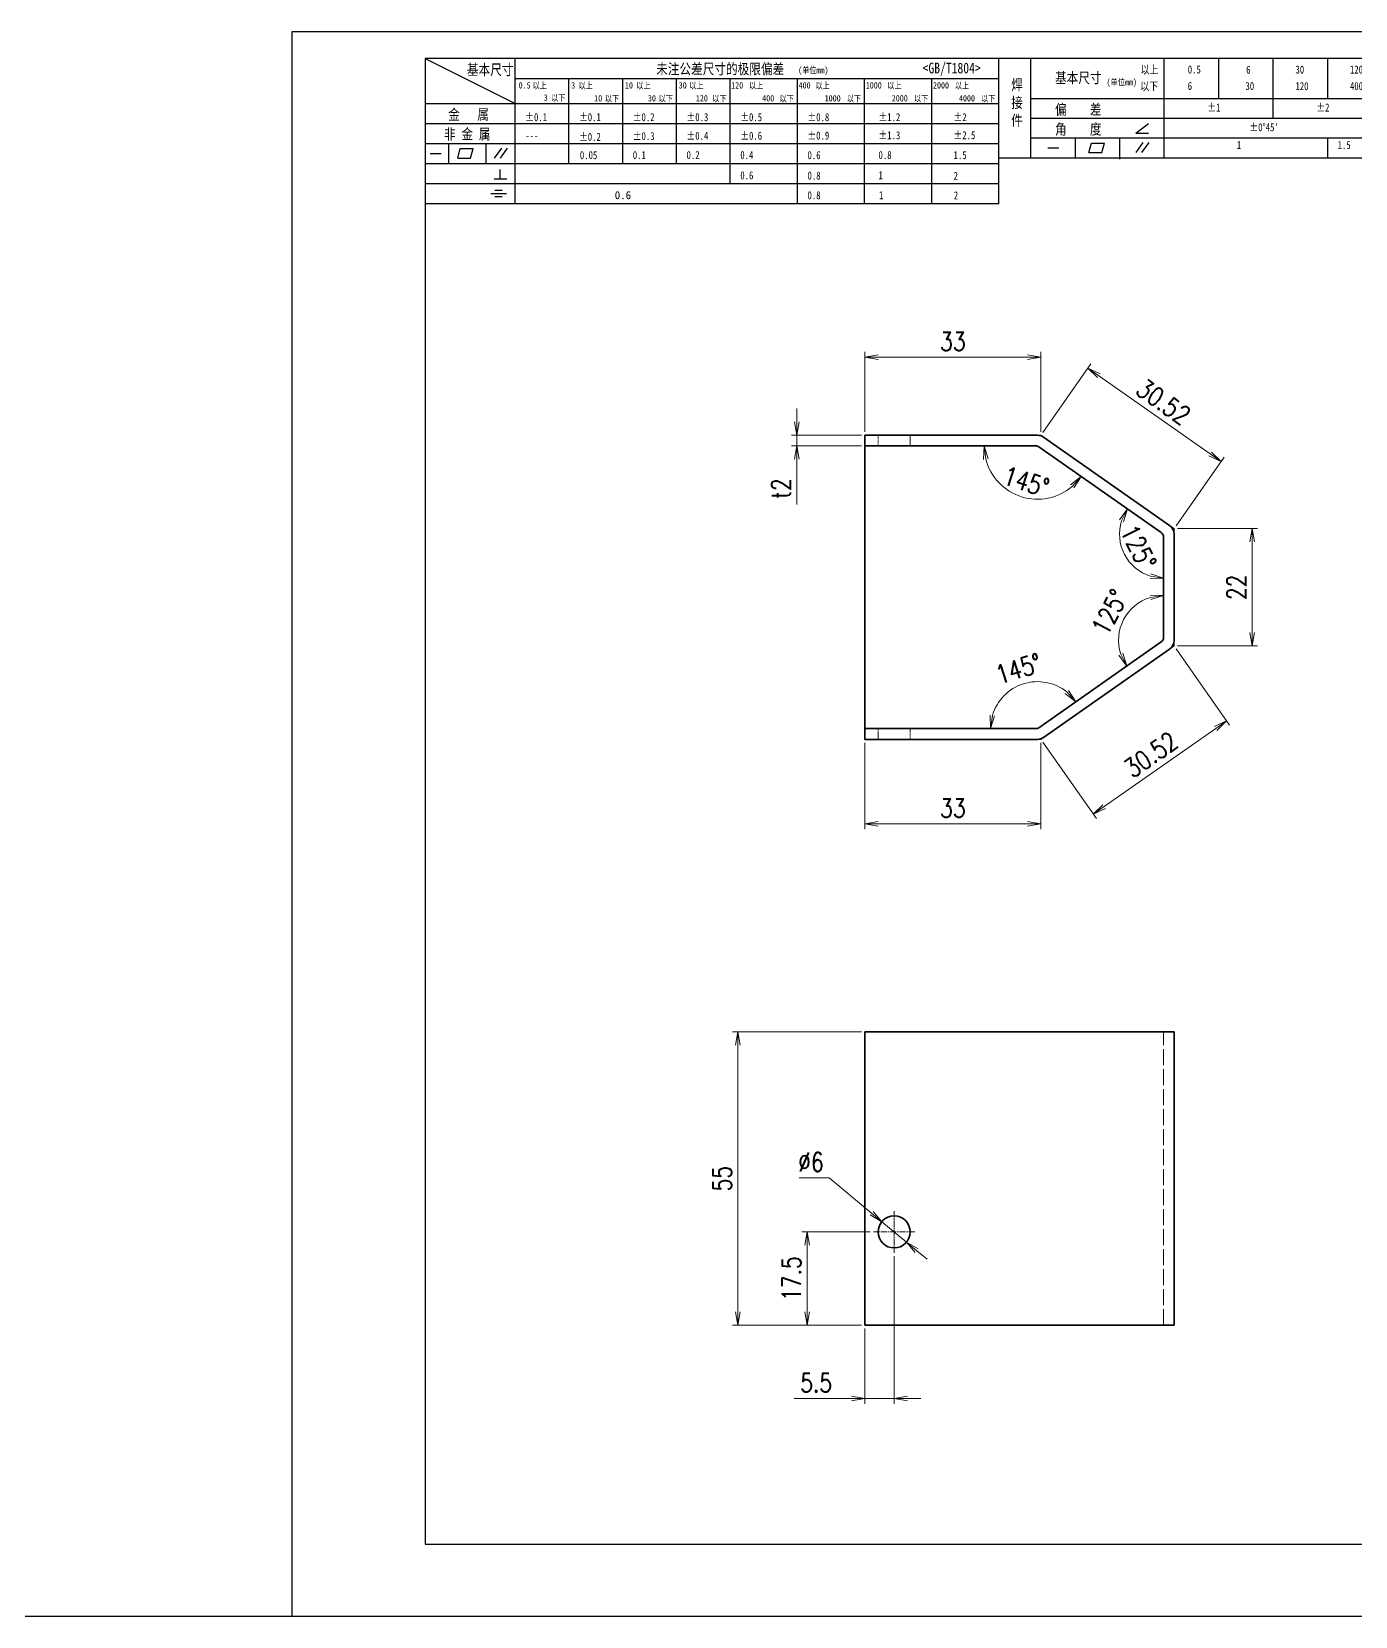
# Model space of a CAD drawing. Header units: millimetres. Extents: x 1201 to 11615, y -7347 to 2683.
# Drawn here: x 2269.5 to 2517.7, y -3109.3 to -2812.3 of the extents above; entities that cross this region are included whole.
import ezdxf
from ezdxf.enums import TextEntityAlignment as Align

# ---------------------------------------------------------------- set-up
doc = ezdxf.new("R2010")
doc.units = ezdxf.units.MM
for name, pattern in [('AM_ISO02W050x2', [3.75, 3, -0.75]), ('AM_ISO08W050x2', [9, 6, -0.75, 1.5, -0.75]), ('CENTER', [2, 1.25, -0.25, 0.25, -0.25])]:
    doc.linetypes.add(name, pattern=pattern)
for name, color, linetype, lineweight in [('CENTER', 2, 'AM_ISO08W050x2', 15), ('DIM', 3, 'Continuous', 20), ('DRAWING', 7, 'Continuous', 35), ('HIDDEN', 1, 'AM_ISO02W050x2', 18), ('图框', 7, 'Continuous', 15)]:
    doc.layers.add(name, color=color, linetype=linetype, lineweight=lineweight)
doc.layers.add('图\\M+19E79\\M+195B6\\M+18E9A', color=7, linetype='Continuous')
doc.styles.add('DIM', font='romans.shx', dxfattribs={"width": 0.8, "bigfont": 'bigfont.shx'})
doc.styles.add('STYLE1', font='')
doc.styles.add('国标', font='simfang.ttf', dxfattribs={"width": 0.8})
doc.styles.add('标题\\M+18E9A', font='romand.shx', dxfattribs={"oblique": 10, "bigfont": 'bigfont.shx'})
doc.styles.get('STYLE1').set_extended_font_data('SimSun')
doc.dimstyles.new('YH 1-1', dxfattribs={"dimtxt": 3.5, "dimasz": 2.5, "dimexe": 1, "dimexo": 0.625, "dimgap": 1.2, "dimtad": 1, "dimtoh": 1, "dimzin": 9, "dimdsep": 46, "dimtxsty": 'DIM', "dimblk": 'OPEN', "dimcen": 0, "dimclrd": 8, "dimclre": 8, "dimclrt": 2, "dimazin": 2, "dimtfac": 0.5, "dimtmove": 0, "dimatfit": 3, "dimldrblk": 'OPEN', "dimfxl": 0, "dimtolj": 1, "dimlwd": 13, "dimlwe": 13, "dimarcsym": 0})
doc.dimstyles.new('YH 1-1$0', dxfattribs={"dimtxt": 3.5, "dimasz": 2.5, "dimexe": 1, "dimexo": 0.625, "dimgap": 1.2, "dimtad": 1, "dimzin": 9, "dimdsep": 46, "dimtxsty": 'DIM', "dimblk": 'OPEN', "dimcen": 0, "dimclrd": 8, "dimclre": 8, "dimclrt": 2, "dimazin": 2, "dimtfac": 0.5, "dimtmove": 0, "dimatfit": 3, "dimldrblk": 'OPEN', "dimfxl": 0, "dimtolj": 1, "dimlwd": 13, "dimlwe": 13, "dimarcsym": 0})
doc.dimstyles.new('YH 1-1$3', dxfattribs={"dimtxt": 3.5, "dimasz": 2.5, "dimexe": 1, "dimexo": 0.625, "dimgap": 1.2, "dimtad": 1, "dimtoh": 1, "dimzin": 9, "dimdsep": 46, "dimtxsty": 'DIM', "dimblk": 'OPEN', "dimcen": 0, "dimclrd": 8, "dimclre": 8, "dimclrt": 2, "dimazin": 2, "dimtfac": 0.5, "dimtmove": 0, "dimatfit": 3, "dimldrblk": 'OPEN', "dimfxl": 0, "dimtolj": 1, "dimlwd": 13, "dimlwe": 13, "dimarcsym": 0})

# ---------------------------------------------------------------- blocks, each defined once
blk = doc.blocks.new('GZDEH零件A3图框V01版')
at = {"color": 1, "linetype": 'CENTER', "lineweight": 5, "ltscale": 16.256}
for p, q in [((3175.79, -1823.28), (3175.79, -1830.32)), ((3179.31, -1826.8), (3172.27, -1826.8))]:
    blk.add_line(p, q, dxfattribs=at)
at = {"color": 2, "linetype": 'ByBlock', "lineweight": 30}
for p, q in [((3169.66, -1825.2), (3160.66, -1823.8)), ((3160.66, -1829.8), (3160.66, -1823.8)), ((3169.66, -1825.2), (3169.66, -1828.4)), ((3169.66, -1828.4), (3160.66, -1829.8))]:
    blk.add_line(p, q, dxfattribs=at)
at = {"color": 1, "linetype": 'CENTER', "lineweight": 5, "ltscale": 9.144}
blk.add_line((3169.96, -1826.8), (3160.14, -1826.8), dxfattribs=at)
at = {"color": 2, "linetype": 'ByBlock', "lineweight": 30}
for radius in [3, 1.6]:
    blk.add_circle((3175.79, -1826.8), radius, dxfattribs=at)
at = {"layer": 'Defpoints', "linetype": 'Continuous'}
for p, q in [((2857.49, -1549.46), (2857.49, -1846.46)), ((3277.49, -1549.46), (2857.49, -1549.46)), ((3277.49, -1846.46), (3277.49, -1549.46)), ((2857.49, -1846.46), (3277.49, -1846.46))]:
    blk.add_line(p, q, dxfattribs=at)
at = {"layer": '图\\M+19E79\\M+195B6\\M+18E9A', "linetype": 'Continuous', "lineweight": 30}
for p, q in [((2882.49, -1554.46), (2882.49, -1832.96)), ((3272.49, -1554.46), (2882.49, -1554.46)), ((3272.49, -1832.96), (3272.49, -1554.46)), ((2882.49, -1832.96), (3272.49, -1832.96))]:
    blk.add_line(p, q, dxfattribs=at)
at = {"layer": '图\\M+19E79\\M+195B6\\M+18E9A', "color": 9}
for p, q in [((2882.49, -1554.46), (2899.37, -1562.92)), ((2899.37, -1581.67), (2899.37, -1554.46)), ((2990.09, -1581.67), (2990.09, -1554.46)), ((2996.09, -1573.08), (2996.09, -1554.46)), ((3021.09, -1561.98), (3021.09, -1554.46)), ((3031.31, -1561.98), (3031.31, -1554.46)), ((3041.53, -1561.98), (3041.53, -1554.46)), ((3051.75, -1561.98), (3051.75, -1554.46)), ((3061.98, -1561.98), (3061.98, -1554.46)), ((3072.2, -1561.98), (3072.2, -1554.46)), ((3082.42, -1561.98), (3082.42, -1554.46)), ((3092.64, -1561.98), (3092.64, -1554.46)), ((3102.86, -1561.98), (3102.86, -1554.46)), ((3113.09, -1573.08), (3113.09, -1554.46)), ((2899.37, -1558.24), (2990.09, -1558.24)), ((2909.45, -1574.17), (2909.45, -1558.24)), ((2919.53, -1574.17), (2919.53, -1558.24)), ((2929.61, -1574.17), (2929.61, -1558.24)), ((2939.69, -1577.92), (2939.69, -1558.24)), ((2952.29, -1581.67), (2952.29, -1558.24)), ((2964.89, -1581.67), (2964.89, -1558.24)), ((2977.49, -1581.67), (2977.49, -1558.24)), ((2996.09, -1561.98), (3113.09, -1561.98)), ((3021.09, -1573.08), (3021.09, -1561.98)), ((3041.53, -1565.68), (3041.53, -1561.98)), ((3061.98, -1573.08), (3061.98, -1561.98)), ((3072.2, -1573.08), (3072.2, -1561.98)), ((3082.42, -1565.68), (3082.42, -1561.98)), ((3092.64, -1565.68), (3092.64, -1561.98)), ((3102.86, -1565.68), (3102.86, -1561.98)), ((2882.49, -1562.92), (2990.09, -1562.92)), ((2882.49, -1566.67), (2990.09, -1566.67)), ((2996.09, -1565.68), (3113.09, -1565.68)), ((3015.75, -1568.51), (3018.15, -1566.66)), ((2882.49, -1570.42), (2990.09, -1570.42)), ((2886.92, -1574.12), (2886.92, -1570.42)), ((2893.91, -1574.12), (2893.91, -1570.42)), ((2996.09, -1569.38), (3113.09, -1569.38)), ((3004.42, -1573.08), (3004.42, -1569.38)), ((3006.97, -1572.12), (3007.45, -1570.33)), ((3007.45, -1570.33), (3009.86, -1570.33)), ((3009.39, -1572.12), (3009.86, -1570.33)), ((3012.75, -1573.08), (3012.75, -1569.38)), ((3015.75, -1568.51), (3018.15, -1568.51)), ((3015.81, -1572.12), (3017.15, -1570.26)), ((3016.89, -1572.12), (3018.23, -1570.26)), ((3051.75, -1573.08), (3051.75, -1569.38)), ((3082.42, -1573.08), (3082.42, -1569.48)), ((3092.64, -1573.08), (3092.64, -1569.38)), ((3102.86, -1573.08), (3102.86, -1569.38)), ((2883.43, -1572.27), (2885.49, -1572.27)), ((2888.59, -1573.16), (2889.07, -1571.37)), ((2888.59, -1573.16), (2891, -1573.16)), ((2889.07, -1571.37), (2891.48, -1571.37)), ((2891, -1573.16), (2891.48, -1571.37)), ((2895.52, -1573.16), (2896.85, -1571.3)), ((2896.6, -1573.16), (2897.94, -1571.3)), ((2990.09, -1573.08), (3113.09, -1573.08)), ((2999.26, -1571.23), (3001.32, -1571.23)), ((3006.97, -1572.12), (3009.39, -1572.12)), ((3012.75, -1573.33), (3012.75, -1573.08)), ((2882.49, -1574.17), (2990.09, -1574.17)), ((2895.42, -1577.05), (2897.81, -1577.05)), ((2896.58, -1577.05), (2896.58, -1575.28)), ((2882.49, -1577.92), (2990.09, -1577.92)), ((2894.79, -1579.77), (2897.77, -1579.77)), ((2895.57, -1579.17), (2896.92, -1579.17)), ((2882.49, -1581.67), (2990.09, -1581.67)), ((2895.57, -1580.37), (2896.93, -1580.37)), ((3272.49, -1788.46), (3092.49, -1788.46)), ((3124.99, -1788.46), (3124.99, -1815.96)), ((3181.99, -1788.46), (3181.99, -1832.96)), ((3247.49, -1788.46), (3247.49, -1832.96)), ((3181.99, -1802.21), (3092.49, -1802.21)), ((3181.99, -1802.21), (3272.49, -1802.21)), ((3181.99, -1815.96), (3092.49, -1815.96)), ((3114.17, -1815.96), (3114.17, -1832.96)), ((3114.17, -1815.96), (3114.17, -1832.96)), ((3135.83, -1815.96), (3135.83, -1832.96)), ((3135.83, -1815.96), (3135.83, -1832.96)), ((3181.99, -1815.96), (3272.49, -1815.96))]:
    blk.add_line(p, q, dxfattribs=at)
at = {"layer": '图\\M+19E79\\M+195B6\\M+18E9A', "color": 7}
blk.add_line((3272.49, -1788.46), (3092.49, -1788.46), dxfattribs=at)
at = {"layer": '图\\M+19E79\\M+195B6\\M+18E9A', "color": 9, "linetype": 'Continuous'}
blk.add_line((3092.49, -1832.96), (3092.49, -1788.46), dxfattribs=at)
at = {"layer": '图框', "color": 7}
for p, q in [((3157.49, -1749.46), (3272.49, -1749.46)), ((3157.49, -1832.96), (3157.49, -1749.46))]:
    blk.add_line(p, q, dxfattribs=at)
at = {"layer": '图框', "color": 9}
for p, q in [((3157.49, -1755.46), (3162.49, -1749.46)), ((3162.49, -1749.46), (3167.49, -1755.46)), ((3167.49, -1788.46), (3167.49, -1749.46)), ((3240.49, -1788.46), (3240.49, -1749.46)), ((3252.49, -1749.46), (3252.49, -1788.46)), ((3157.49, -1755.46), (3272.49, -1755.46)), ((3157.49, -1761.46), (3162.49, -1755.46)), ((3162.49, -1755.46), (3167.49, -1761.46)), ((3157.49, -1761.46), (3272.49, -1761.46)), ((3157.49, -1767.46), (3162.49, -1761.46)), ((3162.49, -1761.46), (3167.49, -1767.46)), ((3157.49, -1767.46), (3272.49, -1767.46)), ((3157.49, -1773.46), (3162.49, -1767.46)), ((3162.49, -1767.46), (3167.49, -1773.46)), ((3157.49, -1773.46), (3272.49, -1773.46)), ((3157.49, -1779.46), (3162.49, -1773.46)), ((3162.49, -1773.46), (3167.49, -1779.46)), ((3157.49, -1779.46), (3272.49, -1779.46))]:
    blk.add_line(p, q, dxfattribs=at)
at = {"layer": '图框', "color": 9, "linetype": 'Continuous'}
blk.add_line((3181.99, -1749.46), (3181.99, -1832.96), dxfattribs=at)
at = {"layer": '图\\M+19E79\\M+195B6\\M+18E9A', "color": 9, "style": '国标'}
for s, height, width, p in [('基本尺寸', 2, 0.8, (2890.33, -1557.58)), ('未注公差尺寸的极限偏差', 2, 0.8, (2925.81, -1557.44)), ('<GB/T1804>', 2, 0.8, (2975.78, -1557.27)), ('以上', 1.5, 0.8, (3016.64, -1557.33)), ('0.5', 1.5, 0.8, (3025.49, -1557.3)), ('6', 1.5, 0.8, (3036.45, -1557.34)), ('30', 1.5, 0.8, (3045.69, -1557.31)), ('120', 1.5, 0.8, (3055.91, -1557.31)), ('400', 1.5, 0.8, (3065.46, -1557.31)), ('1000', 1.5, 0.8, (3075.36, -1557.31)), ('2000', 1.5, 0.8, (3085.57, -1557.31)), ('4000', 1.5, 0.8, (3095.57, -1557.31)), ('8000', 1.5, 0.8, (3105.7, -1557.31)), ('30', 1.2, 0.8, (2930.04, -1560.11)), ('基本尺寸', 2, 0.8, (3000.6, -1559.1)), ('以下', 1.5, 0.8, (3016.58, -1560.43)), ('6', 1.5, 0.8, (3025.49, -1560.38)), ('30', 1.5, 0.8, (3036.31, -1560.39)), ('120', 1.5, 0.8, (3045.69, -1560.41)), ('400', 1.5, 0.8, (3055.91, -1560.41)), ('1000', 1.5, 0.8, (3065.46, -1560.41)), ('2000', 1.5, 0.8, (3075.36, -1560.41)), ('4000', 1.5, 0.8, (3085.57, -1560.41)), ('8000', 1.5, 0.8, (3095.57, -1560.41)), ('12000', 1.5, 0.8, (3105.7, -1560.41)), ('金   属', 2, 0.8, (2886.82, -1565.98)), ('±0.1', 1.5, 0.8, (2901.27, -1566.23)), ('±0.1', 1.5, 0.8, (2911.35, -1566.23)), ('±0.2', 1.5, 0.8, (2921.43, -1566.23)), ('±0.3', 1.5, 0.8, (2931.51, -1566.23)), ('±0.5', 1.5, 0.8, (2941.59, -1566.23)), ('±0.8', 1.5, 0.8, (2954.19, -1566.23)), ('±1.2', 1.5, 0.8, (2967.51, -1566.23)), ('±2', 1.5, 0.8, (2981.58, -1566.23)), ('偏    差', 2, 0.8, (3000.6, -1565.04)), ('±1', 1.5, 0.8, (3029.16, -1564.42)), ('±2', 1.5, 0.8, (3049.61, -1564.42)), ('±3', 1.5, 0.8, (3065.3, -1564.42)), ('±4', 1.5, 0.8, (3074.85, -1564.42)), ('±6', 1.5, 0.8, (3085.22, -1564.42)), ('±8', 1.5, 0.8, (3095.06, -1564.42)), ('±10', 1.5, 0.8, (3105.02, -1564.42)), ('非 金 属', 2, 0.8, (2886.02, -1569.65)), ('±0.3', 1.5, 0.8, (2921.43, -1569.77)), ('±0.4', 1.5, 0.8, (2931.51, -1569.71)), ('±0.6', 1.5, 0.8, (2941.59, -1569.71)), ('±0.9', 1.5, 0.8, (2954.19, -1569.68)), ('±1.3', 1.5, 0.8, (2967.51, -1569.62)), ('±2.5', 1.5, 0.8, (2981.58, -1569.61)), ('角    度', 2, 0.8, (3000.6, -1568.74)), ("±0%%D45'", 1.5, 0.8, (3037.06, -1568.12)), ("±0%%D30'", 1.5, 0.8, (3062.98, -1568.12)), ("±0%%D20'", 1.5, 0.8, (3087.38, -1568.12)), ('---', 1.5, 0.8, (2901.27, -1569.65)), ('±0.2', 1.5, 0.8, (2911.35, -1569.92)), ('1', 1.5, 0.8, (3034.69, -1571.43)), ('1.5', 1.5, 0.8, (3053.59, -1571.46)), ('3', 1.5, 0.8, (3065.05, -1571.53)), ('4.5', 1.5, 0.8, (3073.82, -1571.46)), ('6', 1.5, 0.8, (3085.28, -1571.6)), ('8', 1.5, 0.8, (3095.68, -1571.56)), ('10', 1.5, 0.8, (3105.36, -1571.47)), ('0.1', 1.5, 0.8, (2921.43, -1573.34)), ('0.2', 1.5, 0.8, (2931.51, -1573.33)), ('0.4', 1.5, 0.8, (2941.59, -1573.33)), ('0.6', 1.5, 0.8, (2954.19, -1573.35)), ('0.8', 1.5, 0.8, (2967.51, -1573.33)), ('1.5', 1.5, 0.8, (2981.58, -1573.34)), ('0.6', 1.5, 0.8, (2941.59, -1577.14)), ('0.8', 1.5, 0.8, (2954.19, -1577.17)), ('1', 1.5, 0.8, (2967.51, -1577.12)), ('2', 1.5, 0.8, (2981.58, -1577.26)), ('0.8', 1.5, 0.8, (2954.19, -1580.87)), ('1', 1.5, 0.8, (2967.59, -1580.86)), ('2', 1.5, 0.8, (2981.62, -1580.89)), ('热处理', 2.5, 0.8, (3095.03, -1792.46)), ('材  质', 2.5, 0.8, (3128.04, -1792.46)), ('项目编码 PROJECT', 2.5, 0.8, (3248.13, -1792.43)), ('表面粗糙度', 2.5, 0.8, (3094.05, -1806.21)), ('表面处理', 2.5, 0.8, (3125.41, -1806.21)), ('SURFACE TREATMENT', 2.5, 0.6, (3138.47, -1806.21)), ('比  例\u3000', 2.5, 0.8, (3159.1, -1806.21)), ('SCALE', 2.5, 0.8, (3171.15, -1806.21)), ('名称\u3000', 2.5, 0.8, (3182.54, -1806.21)), ('NAME', 2.5, 0.8, (3188.8, -1806.21)), ('数  量', 2.5, 0.8, (3250.61, -1806.05)), ("QT'Y ", 2.5, 0.8, (3263.86, -1806.05)), (' DESIGN', 2.5, 0.8, (3101.47, -1819.96)), (' DRAW', 2.5, 0.8, (3124.78, -1819.96)), ("CHK'D", 2.5, 0.8, (3147.58, -1819.96)), ('三角法', 2.5, 0.8, (3164.9, -1819.96)), ('图号', 2.5, 0.8, (3182.36, -1819.96)), ('DWG.NO.', 2.5, 0.8, (3189.16, -1819.96)), ('图示为', 2.5, 0.8, (3249.94, -1819.93)), ('<LH/RH>', 2.5, 0.8, (3260.31, -1819.93))]:
    blk.add_text(s, height=height, dxfattribs=dict(at, width=width)).set_placement(p)
at = {"layer": '图\\M+19E79\\M+195B6\\M+18E9A', "color": 9, "lineweight": 15, "style": '国标', "width": 0.8}
for s, p in [('(单位mm)', (2952.44, -1557.27)), ('0.5', (2900.03, -1560.11)), ('以上', (2902.64, -1560.16)), ('3', (2909.88, -1560.11)), ('以上', (2911.25, -1560.16)), ('10', (2919.96, -1560.11)), ('以上', (2922.09, -1560.16)), ('以上', (2932.02, -1560.16)), ('120', (2939.88, -1560.11)), ('以上', (2943.21, -1560.16)), ('400', (2952.52, -1560.11)), ('以上', (2955.68, -1560.16)), ('1000', (2965.12, -1560.11)), ('以上', (2969.16, -1560.16)), ('2000', (2977.72, -1560.11)), ('以上', (2981.8, -1560.16)), ('(单位mm)', (3010.27, -1559.51)), ('3', (2904.73, -1562.41)), ('以下', (2906.1, -1562.46)), ('10', (2914.19, -1562.54)), ('以下', (2916.18, -1562.59)), ('30', (2924.27, -1562.54)), ('以下', (2926.26, -1562.59)), ('120', (2933.26, -1562.54)), ('以下', (2936.34, -1562.59)), ('400', (2945.7, -1562.54)), ('以下', (2948.94, -1562.59)), ('1000', (2957.41, -1562.54)), ('以下', (2961.54, -1562.59)), ('2000', (2969.99, -1562.54)), ('以下', (2974.14, -1562.59)), ('4000', (2982.59, -1562.54)), ('以下', (2986.74, -1562.59))]:
    blk.add_text(s, height=1.2, dxfattribs=at).set_placement(p)
at = {"layer": '图\\M+19E79\\M+195B6\\M+18E9A', "color": 9, "lineweight": 13, "style": '国标'}
blk.add_text('0.6', height=1.5, dxfattribs=at).set_placement((2918.05, -1580.85))
at = {"layer": '图\\M+19E79\\M+195B6\\M+18E9A', "color": 9, "style": '国标', "width": 0.8}
for s, p in [('HEAT TREAT', (3114.49, -1792.46)), ('MATERIAL', (3148.14, -1792.46)), ('客户', (3185.68, -1792.46)), ('USER', (3191.46, -1792.46)), ('FINISH', (3116.48, -1806.21)), ('设  计', (3097.79, -1819.96)), ('制  图', (3119.43, -1819.96)), ('检  图', (3141.11, -1819.96)), ('日期:', (3096.09, -1832)), ('日期:', (3117.71, -1832.1)), ('日期:', (3139.62, -1832))]:
    blk.add_text(s, height=2.5, dxfattribs=at).set_placement(p, align=Align.CENTER)
for s, p in [('车 型', (3162.87, -1791.2)), ('MODEL', (3175.2, -1791.24))]:
    blk.add_text(s, height=2.5, dxfattribs=at).set_placement(p, align=Align.MIDDLE)
at = {"layer": '图\\M+19E79\\M+195B6\\M+18E9A', "color": 7, "lineweight": -3, "style": 'STYLE1', "oblique": 15}
blk.add_text('广州市瑞欧智能设备有限公司', height=3.8, dxfattribs=at).set_placement((3172.16, -1838.51))
at = {"layer": '图\\M+19E79\\M+195B6\\M+18E9A', "color": 7, "style": '标题\\M+18E9A', "oblique": 10}
blk.add_text('A3', height=4, dxfattribs=at).set_placement((3269.91, -1840.2), align=Align.MIDDLE)
at = {"layer": '图\\M+19E79\\M+195B6\\M+18E9A', "color": 7, "style": '标题\\M+18E9A', "oblique": 10, "width": 0.75}
blk.add_text('Guangzhou RUIO Intelligent Equipment Co., Ltd. ', height=2.5, dxfattribs=at).set_placement((3211.26, -1842.9), align=Align.MIDDLE)
at = {"layer": '图\\M+19E79\\M+195B6\\M+18E9A', "color": 9, "insert": (2992.39, -1558.41), "char_height": 2, "width": 3.1877, "attachment_point": 1, "style": '国标'}
blk.add_mtext('焊\\P接\\P件', dxfattribs=at)
at = {"layer": '图\\M+19E79\\M+195B6\\M+18E9A', "color": 9, "insert": (2911.51, -1573.37), "char_height": 1.5, "attachment_point": 7, "style": '国标'}
blk.add_mtext_dynamic_manual_height_columns('0.05', width=5.1982, gutter_width=12.5, heights=[0], dxfattribs=at)
at = {"layer": '图框', "color": 9, "style": '国标', "width": 0.8}
for s, p in [('记 号', (3162.47, -1782.94)), ('年 月 日', (3174.9, -1782.98)), ('变  更  事  由', (3211.24, -1782.93)), ('C.L.', (3162.86, -1787.45)), ('DATE', (3174.85, -1787.42)), ('REVIEW', (3211.55, -1787.45))]:
    blk.add_text(s, height=2, dxfattribs=at).set_placement(p, align=Align.CENTER)
for s, p in [('制 图', (3246.15, -1781.95)), ('备    注', (3262.68, -1781.92)), ('DR', (3246.06, -1786.34)), ('REMARKS', (3262.57, -1786.32))]:
    blk.add_text(s, height=2, dxfattribs=at).set_placement(p, align=Align.MIDDLE)
blk = doc.blocks.new('_Open')
at = {"color": 0, "linetype": 'ByBlock', "lineweight": -2}
for p, q in [((-1, 0.17), (0, 0)), ((-1, -0.17), (0, 0)), ((0, 0), (-1, 0))]:
    blk.add_line(p, q, dxfattribs=at)
blk = doc.blocks.new('*D458')
at = {"layer": 'Defpoints', "color": 0, "ltscale": 2, "transparency": 16777216}
for p in [(2425.72, -2873.36), (2425.72, -2887.98), (2458.72, -2887.98)]:
    blk.add_point(p, dxfattribs=at)
at = {"layer": 'DIM', "color": 8, "lineweight": 13, "ltscale": 2, "transparency": 16777216}
for p, q in [((2425.72, -2887.36), (2425.72, -2872.36)), ((2456.22, -2873.36), (2428.22, -2873.36)), ((2458.72, -2887.36), (2458.72, -2872.36))]:
    blk.add_line(p, q, dxfattribs=at)
at = {"layer": 'DIM', "color": 8, "lineweight": 13, "ltscale": 2, "transparency": 16777216, "xscale": 2.5, "yscale": 2.5, "zscale": 2.5, "rotation": 180}
blk.add_blockref('_Open', (2425.72, -2873.36), dxfattribs=at)
at = {"layer": 'DIM', "color": 8, "lineweight": 13, "ltscale": 2, "transparency": 16777216, "xscale": 2.5, "yscale": 2.5, "zscale": 2.5}
blk.add_blockref('_Open', (2458.72, -2873.36), dxfattribs=at)
at = {"layer": 'DIM', "color": 2, "ltscale": 2, "transparency": 16777216, "insert": (2442.22, -2870.41), "char_height": 3.5, "attachment_point": 5, "style": 'DIM'}
blk.add_mtext('\\A1;33', dxfattribs=at)
blk = doc.blocks.new('*D459')
at = {"layer": 'Defpoints', "color": 0, "ltscale": 2, "transparency": 16777216}
for p in [(2458.72, -2887.98), (2492.52, -2892.91), (2483.72, -2905.49)]:
    blk.add_point(p, dxfattribs=at)
at = {"layer": 'DIM', "color": 8, "lineweight": 13, "ltscale": 2, "transparency": 16777216}
for p, q in [((2459.07, -2887.47), (2468.09, -2874.59)), ((2469.57, -2876.84), (2490.47, -2891.48)), ((2484.07, -2904.97), (2493.09, -2892.1))]:
    blk.add_line(p, q, dxfattribs=at)
at = {"layer": 'DIM', "color": 8, "lineweight": 13, "ltscale": 2, "transparency": 16777216, "xscale": 2.5, "yscale": 2.5, "zscale": 2.5}
for p, rotation in [((2467.52, -2875.41), 144.9999995960747), ((2492.52, -2892.91), 324.9999995960747)]:
    blk.add_blockref('_Open', p, dxfattribs=dict(at, rotation=rotation))
at = {"layer": 'DIM', "color": 2, "ltscale": 2, "transparency": 16777216, "insert": (2481.71, -2881.75), "char_height": 3.5, "attachment_point": 5, "rotation": 325, "style": 'DIM'}
blk.add_mtext('\\A1;30.52', dxfattribs=at)
blk = doc.blocks.new('*D460')
at = {"layer": 'Defpoints', "color": 0, "ltscale": 2, "transparency": 16777216}
for p in [(2483.72, -2905.49), (2483.72, -2927.48), (2498.34, -2927.48)]:
    blk.add_point(p, dxfattribs=at)
at = {"layer": 'DIM', "color": 8, "lineweight": 13, "ltscale": 2, "transparency": 16777216}
for p, q in [((2484.34, -2905.49), (2499.34, -2905.49)), ((2498.34, -2907.99), (2498.34, -2924.98)), ((2484.34, -2927.48), (2499.34, -2927.48))]:
    blk.add_line(p, q, dxfattribs=at)
at = {"layer": 'DIM', "color": 8, "lineweight": 13, "ltscale": 2, "transparency": 16777216, "xscale": 2.5, "yscale": 2.5, "zscale": 2.5}
for p, rotation in [((2498.34, -2905.49), 90), ((2498.34, -2927.48), 270)]:
    blk.add_blockref('_Open', p, dxfattribs=dict(at, rotation=rotation))
at = {"layer": 'DIM', "color": 2, "ltscale": 2, "transparency": 16777216, "insert": (2495.39, -2916.48), "char_height": 3.5, "attachment_point": 5, "rotation": 90, "style": 'DIM'}
blk.add_mtext('\\A1;22', dxfattribs=at)
blk = doc.blocks.new('*D461')
at = {"layer": 'Defpoints', "color": 0, "ltscale": 2, "transparency": 16777216}
for p in [(2483.72, -2927.48), (2458.72, -2944.98), (2468.55, -2959.02)]:
    blk.add_point(p, dxfattribs=at)
at = {"layer": 'DIM', "color": 8, "lineweight": 13, "ltscale": 2, "transparency": 16777216}
for p, q in [((2484.07, -2927.99), (2494.12, -2942.34)), ((2491.5, -2942.95), (2470.6, -2957.59)), ((2459.07, -2945.49), (2469.12, -2959.84))]:
    blk.add_line(p, q, dxfattribs=at)
at = {"layer": 'DIM', "color": 8, "lineweight": 13, "ltscale": 2, "transparency": 16777216, "xscale": 2.5, "yscale": 2.5, "zscale": 2.5}
for p, rotation in [((2493.55, -2941.52), 35.00000037787673), ((2468.55, -2959.02), 215.0000003778767)]:
    blk.add_blockref('_Open', p, dxfattribs=dict(at, rotation=rotation))
at = {"layer": 'DIM', "color": 2, "ltscale": 2, "transparency": 16777216, "insert": (2479.36, -2947.85), "char_height": 3.5, "attachment_point": 5, "rotation": 35, "style": 'DIM'}
blk.add_mtext('\\A1;30.52', dxfattribs=at)
blk = doc.blocks.new('*D462')
at = {"layer": 'Defpoints', "color": 0, "ltscale": 2, "transparency": 16777216}
for p in [(2425.72, -2944.98), (2458.72, -2944.98), (2458.72, -2960.83)]:
    blk.add_point(p, dxfattribs=at)
at = {"layer": 'DIM', "color": 8, "lineweight": 13, "ltscale": 2, "transparency": 16777216}
for p, q in [((2425.72, -2945.61), (2425.72, -2961.83)), ((2458.72, -2945.61), (2458.72, -2961.83)), ((2428.22, -2960.83), (2456.22, -2960.83))]:
    blk.add_line(p, q, dxfattribs=at)
at = {"layer": 'DIM', "color": 8, "lineweight": 13, "ltscale": 2, "transparency": 16777216, "xscale": 2.5, "yscale": 2.5, "zscale": 2.5, "rotation": 180}
blk.add_blockref('_Open', (2425.72, -2960.83), dxfattribs=at)
at = {"layer": 'DIM', "color": 8, "lineweight": 13, "ltscale": 2, "transparency": 16777216, "xscale": 2.5, "yscale": 2.5, "zscale": 2.5}
blk.add_blockref('_Open', (2458.72, -2960.83), dxfattribs=at)
at = {"layer": 'DIM', "color": 2, "ltscale": 2, "transparency": 16777216, "insert": (2442.22, -2957.88), "char_height": 3.5, "attachment_point": 5, "style": 'DIM'}
blk.add_mtext('\\A1;33', dxfattribs=at)
blk = doc.blocks.new('*D463')
at = {"layer": 'Defpoints', "color": 0, "ltscale": 2, "transparency": 16777216}
for p in [(2425.72, -2887.98), (2412.94, -2889.98), (2425.72, -2889.98)]:
    blk.add_point(p, dxfattribs=at)
at = {"layer": 'DIM', "color": 8, "lineweight": 13, "ltscale": 2, "transparency": 16777216}
for p, q in [((2412.94, -2885.48), (2412.94, -2882.98)), ((2425.09, -2887.98), (2411.94, -2887.98)), ((2412.94, -2887.98), (2412.94, -2889.98)), ((2425.09, -2889.98), (2411.94, -2889.98)), ((2412.94, -2892.48), (2412.94, -2900.98))]:
    blk.add_line(p, q, dxfattribs=at)
at = {"layer": 'DIM', "color": 8, "lineweight": 13, "ltscale": 2, "transparency": 16777216, "xscale": 2.5, "yscale": 2.5, "zscale": 2.5}
for p, rotation in [((2412.94, -2887.98), 270), ((2412.94, -2889.98), 90)]:
    blk.add_blockref('_Open', p, dxfattribs=dict(at, rotation=rotation))
at = {"layer": 'DIM', "color": 2, "ltscale": 2, "transparency": 16777216, "insert": (2409.99, -2897.98), "char_height": 3.5, "attachment_point": 5, "rotation": 90, "style": 'DIM'}
blk.add_mtext('\\A1;t2', dxfattribs=at)
blk = doc.blocks.new('*D464')
at = {"layer": 'Defpoints', "color": 0, "ltscale": 2, "transparency": 16777216}
for p in [(2425.72, -2889.98), (2457.77, -2889.98), (2458.34, -2890.16), (2451.44, -2897.45), (2481.29, -2906.23)]:
    blk.add_point(p, dxfattribs=at)
at = {"layer": 'DIM', "color": 8, "lineweight": 13, "ltscale": 2, "transparency": 16777216}
blk.add_arc((2458.09, -2889.98), 10, 194.362, 310.638, dxfattribs=at)
at = {"layer": 'DIM', "color": 8, "lineweight": 13, "ltscale": 2, "transparency": 16777216, "xscale": 2.5, "yscale": 2.5, "zscale": 2.5}
for p, rotation in [((2448.09, -2889.98), 97.18098133256774), ((2466.28, -2895.72), 47.81901785959771)]:
    blk.add_blockref('_Open', p, dxfattribs=dict(at, rotation=rotation))
at = {"layer": 'DIM', "color": 2, "ltscale": 2, "transparency": 16777216, "insert": (2455.97, -2896.7), "char_height": 3.5, "attachment_point": 5, "rotation": 342.5, "style": 'DIM'}
blk.add_mtext('\\A1;145\\M+1818B', dxfattribs=at)
blk = doc.blocks.new('*D465')
at = {"layer": 'Defpoints', "color": 0, "ltscale": 2, "transparency": 16777216}
for p in [(2458.34, -2890.16), (2473.53, -2907.48), (2481.29, -2906.23), (2481.72, -2907.05), (2481.72, -2925.91)]:
    blk.add_point(p, dxfattribs=at)
at = {"layer": 'DIM', "color": 8, "lineweight": 13, "ltscale": 2, "transparency": 16777216}
blk.add_arc((2481.72, -2906.53), 8.24, 162.4435, 252.5565, dxfattribs=at)
at = {"layer": 'DIM', "color": 8, "lineweight": 13, "ltscale": 2, "transparency": 16777216, "xscale": 2.5, "yscale": 2.5, "zscale": 2.5}
for p, rotation in [((2474.96, -2901.8), 63.72176152280744), ((2481.72, -2914.77), 351.2782376694071)]:
    blk.add_blockref('_Open', p, dxfattribs=dict(at, rotation=rotation))
at = {"layer": 'DIM', "color": 2, "ltscale": 2, "transparency": 16777216, "insert": (2477.02, -2908.97), "char_height": 3.5, "attachment_point": 5, "rotation": 297.5, "style": 'DIM'}
blk.add_mtext('\\A1;125\\M+1818B', dxfattribs=at)
blk = doc.blocks.new('*D466')
at = {"layer": 'Defpoints', "color": 0, "ltscale": 2, "transparency": 16777216}
for p in [(2481.72, -2907.05), (2473.35, -2925.46), (2481.29, -2926.73), (2481.72, -2925.91), (2458.34, -2942.8)]:
    blk.add_point(p, dxfattribs=at)
at = {"layer": 'DIM', "color": 8, "lineweight": 13, "ltscale": 2, "transparency": 16777216}
blk.add_arc((2481.72, -2926.43), 8.43, 107.0611, 197.9389, dxfattribs=at)
at = {"layer": 'DIM', "color": 8, "lineweight": 13, "ltscale": 2, "transparency": 16777216, "xscale": 2.5, "yscale": 2.5, "zscale": 2.5}
for p, rotation in [((2481.72, -2918.01), 8.530535466800082), ((2474.81, -2931.27), 296.4694637254531)]:
    blk.add_blockref('_Open', p, dxfattribs=dict(at, rotation=rotation))
at = {"layer": 'DIM', "color": 2, "ltscale": 2, "transparency": 16777216, "insert": (2471.65, -2921.14), "char_height": 3.5, "attachment_point": 5, "rotation": 62.2462, "style": 'DIM'}
blk.add_mtext('\\A1;125\\M+1818B', dxfattribs=at)
blk = doc.blocks.new('*D467')
at = {"layer": 'Defpoints', "color": 0, "ltscale": 2, "transparency": 16777216}
for p in [(2481.29, -2926.73), (2459.11, -2934.23), (2425.72, -2942.98), (2457.77, -2942.98), (2458.34, -2942.8)]:
    blk.add_point(p, dxfattribs=at)
at = {"layer": 'DIM', "color": 8, "lineweight": 13, "ltscale": 2, "transparency": 16777216}
blk.add_arc((2458.09, -2942.98), 8.81, 51.3171, 163.6829, dxfattribs=at)
at = {"layer": 'DIM', "color": 8, "lineweight": 13, "ltscale": 2, "transparency": 16777216, "xscale": 2.5, "yscale": 2.5, "zscale": 2.5}
for p, rotation in [((2465.3, -2937.93), 313.1585556058289), ((2449.28, -2942.98), 261.8414435951013)]:
    blk.add_blockref('_Open', p, dxfattribs=dict(at, rotation=rotation))
at = {"layer": 'DIM', "color": 2, "ltscale": 2, "transparency": 16777216, "insert": (2454.55, -2931.77), "char_height": 3.5, "attachment_point": 5, "rotation": 17.5, "style": 'DIM'}
blk.add_mtext('\\A1;145\\M+1818B', dxfattribs=at)
blk = doc.blocks.new('*D468')
at = {"layer": 'Defpoints', "color": 0, "ltscale": 2, "transparency": 16777216}
for p in [(2425.72, -2999.81), (2401.9, -3054.81), (2425.72, -3054.81)]:
    blk.add_point(p, dxfattribs=at)
at = {"layer": 'DIM', "color": 8, "lineweight": 13, "ltscale": 2, "transparency": 16777216}
for p, q in [((2425.09, -2999.81), (2400.9, -2999.81)), ((2401.9, -3002.31), (2401.9, -3052.31)), ((2425.09, -3054.81), (2400.9, -3054.81))]:
    blk.add_line(p, q, dxfattribs=at)
at = {"layer": 'DIM', "color": 8, "lineweight": 13, "ltscale": 2, "transparency": 16777216, "xscale": 2.5, "yscale": 2.5, "zscale": 2.5}
for p, rotation in [((2401.9, -2999.81), 90), ((2401.9, -3054.81), 270)]:
    blk.add_blockref('_Open', p, dxfattribs=dict(at, rotation=rotation))
at = {"layer": 'DIM', "color": 2, "ltscale": 2, "transparency": 16777216, "insert": (2398.95, -3027.31), "char_height": 3.5, "attachment_point": 5, "rotation": 90, "style": 'DIM'}
blk.add_mtext('\\A1;55', dxfattribs=at)
blk = doc.blocks.new('*D469')
at = {"layer": 'Defpoints', "color": 0, "ltscale": 2, "transparency": 16777216}
for p in [(2427.32, -3037.31), (2414.88, -3054.81), (2425.72, -3054.81)]:
    blk.add_point(p, dxfattribs=at)
at = {"layer": 'DIM', "color": 8, "lineweight": 13, "ltscale": 2, "transparency": 16777216}
for p, q in [((2426.69, -3037.31), (2413.88, -3037.31)), ((2414.88, -3039.81), (2414.88, -3052.31)), ((2425.09, -3054.81), (2413.88, -3054.81))]:
    blk.add_line(p, q, dxfattribs=at)
at = {"layer": 'DIM', "color": 8, "lineweight": 13, "ltscale": 2, "transparency": 16777216, "xscale": 2.5, "yscale": 2.5, "zscale": 2.5}
for p, rotation in [((2414.88, -3037.31), 90), ((2414.88, -3054.81), 270)]:
    blk.add_blockref('_Open', p, dxfattribs=dict(at, rotation=rotation))
at = {"layer": 'DIM', "color": 2, "ltscale": 2, "transparency": 16777216, "insert": (2411.93, -3046.06), "char_height": 3.5, "attachment_point": 5, "rotation": 90, "style": 'DIM'}
blk.add_mtext('\\A1;17.5', dxfattribs=at)
blk = doc.blocks.new('*D470')
at = {"layer": 'Defpoints', "color": 0, "ltscale": 2, "transparency": 16777216}
for p in [(2431.22, -3041.21), (2425.72, -3054.81), (2425.72, -3068.52)]:
    blk.add_point(p, dxfattribs=at)
at = {"layer": 'DIM', "color": 8, "lineweight": 13, "ltscale": 2, "transparency": 16777216}
for p, q in [((2431.22, -3041.83), (2431.22, -3069.52)), ((2425.72, -3055.43), (2425.72, -3069.52)), ((2423.22, -3068.52), (2412.45, -3068.52)), ((2431.22, -3068.52), (2425.72, -3068.52)), ((2433.72, -3068.52), (2436.22, -3068.52))]:
    blk.add_line(p, q, dxfattribs=at)
at = {"layer": 'DIM', "color": 8, "lineweight": 13, "ltscale": 2, "transparency": 16777216, "xscale": 2.5, "yscale": 2.5, "zscale": 2.5}
blk.add_blockref('_Open', (2425.72, -3068.52), dxfattribs=at)
at = {"layer": 'DIM', "color": 8, "lineweight": 13, "ltscale": 2, "transparency": 16777216, "xscale": 2.5, "yscale": 2.5, "zscale": 2.5, "rotation": 180}
blk.add_blockref('_Open', (2431.22, -3068.52), dxfattribs=at)
at = {"layer": 'DIM', "color": 2, "ltscale": 2, "transparency": 16777216, "insert": (2416.58, -3065.57), "char_height": 3.5, "attachment_point": 5, "style": 'DIM'}
blk.add_mtext('\\A1;5.5', dxfattribs=at)
blk = doc.blocks.new('*D471')
at = {"layer": 'Defpoints', "color": 0, "ltscale": 2, "transparency": 16777216}
for p in [(2428.91, -3035.39), (2433.52, -3039.23)]:
    blk.add_point(p, dxfattribs=at)
at = {"layer": 'DIM', "color": 8, "lineweight": 13, "ltscale": 2, "transparency": 16777216}
for p, q in [((2413.4, -3027.15), (2419, -3027.15)), ((2419, -3027.15), (2426.99, -3033.79)), ((2433.52, -3039.23), (2428.91, -3035.39)), ((2435.45, -3040.82), (2437.37, -3042.42))]:
    blk.add_line(p, q, dxfattribs=at)
at = {"layer": 'DIM', "color": 8, "lineweight": 13, "ltscale": 2, "transparency": 16777216, "xscale": 2.5, "yscale": 2.5, "zscale": 2.5}
for p, rotation in [((2428.91, -3035.39), 320.2678193584962), ((2433.52, -3039.23), 140.2678193584962)]:
    blk.add_blockref('_Open', p, dxfattribs=dict(at, rotation=rotation))
at = {"layer": 'DIM', "color": 2, "ltscale": 2, "transparency": 16777216, "insert": (2415.6, -3024.2), "char_height": 3.5, "attachment_point": 5, "style": 'DIM'}
blk.add_mtext('\\A1;∅6', dxfattribs=at)

msp = doc.modelspace()

# ---------------------------------------------------------------- linework, layer by layer
msp.add_line((1201.092, -3109.349), (10120.957, -3109.349))
at = {"layer": 'CENTER', "ltscale": 0.195}
msp.add_line((2431.217, -3033.408), (2431.217, -3041.208), dxfattribs=at)
at = {"layer": 'CENTER', "ltscale": 0.195001}
msp.add_line((2435.116, -3037.308), (2427.316, -3037.308), dxfattribs=at)
at = {"layer": 'DIM', "ltscale": 2}
for p, q in [((2458.086, -2887.981), (2458.716, -2887.981)), ((2459.233, -2888.343), (2458.716, -2887.981)), ((2482.864, -2904.889), (2483.716, -2905.486)), ((2483.716, -2906.527), (2483.716, -2905.486)), ((2482.864, -2928.073), (2483.716, -2927.476)), ((2483.716, -2926.435), (2483.716, -2927.476)), ((2458.086, -2944.981), (2458.716, -2944.981)), ((2459.233, -2944.619), (2458.716, -2944.981))]:
    msp.add_line(p, q, dxfattribs=at)
at = {"layer": 'DRAWING', "lineweight": 35}
for p, q in [((2458.086, -2887.981), (2425.716, -2887.981)), ((2482.864, -2904.889), (2459.233, -2888.343)), ((2425.716, -2889.981), (2457.771, -2889.981)), ((2425.716, -2889.981), (2425.716, -2942.981)), ((2458.344, -2890.162), (2481.29, -2906.229)), ((2481.29, -2926.733), (2458.344, -2942.8)), ((2459.233, -2944.619), (2482.864, -2928.073)), ((2457.771, -2942.981), (2425.716, -2942.981)), ((2425.716, -2944.981), (2458.086, -2944.981)), ((2425.716, -2999.808), (2458.086, -2999.808)), ((2425.716, -2999.808), (2425.716, -3054.808)), ((2459.233, -2999.808), (2482.864, -2999.808)), ((2483.716, -2999.808), (2483.716, -3054.808)), ((2425.716, -3054.808), (2458.086, -3054.808)), ((2459.233, -3054.808), (2482.864, -3054.808))]:
    msp.add_line(p, q, dxfattribs=at)
at = {"layer": 'DRAWING', "lineweight": 35, "ltscale": 0.05}
for p, q in [((2425.716, -2887.981), (2425.716, -2889.981)), ((2425.716, -2942.981), (2425.716, -2944.981))]:
    msp.add_line(p, q, dxfattribs=at)
at = {"layer": 'DRAWING', "lineweight": 35, "ltscale": 0.471656}
msp.add_line((2481.716, -2907.048), (2481.716, -2925.914), dxfattribs=at)
at = {"layer": 'DRAWING', "lineweight": 35, "ltscale": 0.497684}
msp.add_line((2483.716, -2926.435), (2483.716, -2906.527), dxfattribs=at)
at = {"layer": 'DRAWING', "lineweight": 35, "ltscale": 0.01964}
for p, q in [((2458.086, -2999.808), (2458.871, -2999.808)), ((2458.871, -3054.808), (2458.086, -3054.808))]:
    msp.add_line(p, q, dxfattribs=at)
at = {"layer": 'DRAWING', "lineweight": 35, "ltscale": 0.009038}
for p, q in [((2458.871, -2999.808), (2459.233, -2999.808)), ((2459.233, -3054.808), (2458.871, -3054.808))]:
    msp.add_line(p, q, dxfattribs=at)
at = {"layer": 'DRAWING', "lineweight": 35, "ltscale": 0.021321}
for p, q in [((2482.864, -2999.808), (2483.716, -2999.808)), ((2483.716, -3054.808), (2482.864, -3054.808))]:
    msp.add_line(p, q, dxfattribs=at)
at = {"layer": 'DRAWING', "lineweight": 35}
msp.add_circle((2431.216, -3037.308), 3, dxfattribs=at)
for centre, radius, start, end in [((2458.086, -2889.981), 2, 55, 90), ((2457.771, -2890.981), 1, 55, 90), ((2480.716, -2907.048), 1, 0, 55), ((2481.716, -2906.527), 2, 0, 55), ((2480.716, -2925.914), 1, 305, 0), ((2481.716, -2926.435), 2, 305, 0), ((2457.771, -2941.981), 1, 270, 305), ((2458.086, -2942.981), 2, 270, 305), ((2431.216, -3037.308), 3, 142.16197, 151.3523)]:
    msp.add_arc(centre, radius, start, end, dxfattribs=at)
at = {"layer": 'HIDDEN', "ltscale": 0.05}
for p, q in [((2428.216, -2889.981), (2428.216, -2887.981)), ((2434.216, -2887.981), (2434.216, -2889.981)), ((2428.216, -2944.981), (2428.216, -2942.981)), ((2434.216, -2942.981), (2434.216, -2944.981))]:
    msp.add_line(p, q, dxfattribs=at)
at = {"layer": 'HIDDEN'}
msp.add_line((2481.716, -3054.808), (2481.716, -2999.808), dxfattribs=at)

# ---------------------------------------------------------------- block references
at = {"layer": '图框'}
msp.add_blockref('GZDEH零件A3图框V01版', (-539.23, -1262.888), dxfattribs=at)

# ---------------------------------------------------------------- dimensions: what is measured, and where the dimension line sits
at = {"layer": 'DIM', "ltscale": 2}
for base, p1, p2, picture, middle in [((2425.716, -2873.362), (2458.716, -2887.981), (2425.716, -2887.981), '*D458', (2442.216, -2870.412)), ((2458.716, -2960.83), (2425.716, -2944.981), (2458.716, -2944.981), '*D462', (2442.216, -2957.88)), ((2425.716, -3068.522), (2431.217, -3041.208), (2425.716, -3054.808), '*D470', (2416.583, -3065.572))]:
    dim = msp.add_linear_dim(base=base, p1=p1, p2=p2, dimstyle='YH 1-1$0', dxfattribs=at)
    dim.commit()
    dim.dimension.update_dxf_attribs({"geometry": picture, "text_midpoint": middle})
for p1, p2, distance, picture, middle in [((2458.716, -2887.981), (2483.716, -2905.486), 15.348, '*D459', (2481.712, -2881.745)), ((2483.716, -2927.476), (2458.716, -2944.981), 17.142, '*D461', (2479.357, -2947.854))]:
    dim = msp.add_aligned_dim(p1=p1, p2=p2, distance=distance, dimstyle='YH 1-1$0', dxfattribs=at)
    dim.commit()
    dim.dimension.update_dxf_attribs({"geometry": picture, "text_midpoint": middle})
for base, p1, p2, override, picture, middle in [((2412.943, -2889.981), (2425.716, -2887.981), (2425.716, -2889.981), {"dimpost": 't<>'}, '*D463', (2409.993, -2897.981)), ((2498.337, -2927.476), (2483.716, -2905.486), (2483.716, -2927.476), {"dimdec": 0}, '*D460', (2495.387, -2916.481))]:
    dim = msp.add_linear_dim(base=base, p1=p1, p2=p2, angle=90, dimstyle='YH 1-1$0', override=override, dxfattribs=at)
    dim.commit()
    dim.dimension.update_dxf_attribs({"geometry": picture, "text_midpoint": middle})
for base, line1, line2, picture, middle in [((2451.438, -2897.451), ((2458.344, -2890.162), (2481.29, -2906.229)), ((2425.716, -2889.981), (2457.771, -2889.981)), '*D464', (2455.966, -2896.705)), ((2459.108, -2934.232), ((2457.771, -2942.981), (2425.716, -2942.981)), ((2481.29, -2926.733), (2458.344, -2942.8)), '*D467', (2454.55, -2931.767))]:
    dim = msp.add_angular_dim_2l(base=base, line1=line1, line2=line2, dimstyle='YH 1-1', dxfattribs=at)
    dim.commit()
    dim.dimension.update_dxf_attribs({"geometry": picture, "text_midpoint": middle})
for base, line1, line2, picture, middle in [((2473.529, -2907.484), ((2481.716, -2907.048), (2481.716, -2925.914)), ((2458.344, -2890.162), (2481.29, -2906.229)), '*D465', (2474.404, -2910.334)), ((2473.347, -2925.457), ((2481.29, -2926.733), (2458.344, -2942.8)), ((2481.716, -2907.048), (2481.716, -2925.914)), '*D466', (2474.259, -2922.511))]:
    dim = msp.add_angular_dim_2l(base=base, line1=line1, line2=line2, dimstyle='YH 1-1', dxfattribs=at)
    dim.commit()
    dim.dimension.update_dxf_attribs({"geometry": picture, "text_midpoint": middle, "dimtype": 162})
for base, p1, picture, middle in [((2401.9, -3054.808), (2425.716, -2999.808), '*D468', (2398.95, -3027.308)), ((2414.879, -3054.808), (2427.316, -3037.308), '*D469', (2411.929, -3046.058))]:
    dim = msp.add_linear_dim(base=base, p1=p1, p2=(2425.716, -3054.808), angle=90, dimstyle='YH 1-1$0', dxfattribs=at)
    dim.commit()
    dim.dimension.update_dxf_attribs({"geometry": picture, "text_midpoint": middle})
dim = msp.add_diameter_dim_2p(p1=(2433.524, -3039.225), p2=(2428.909, -3035.39), dimstyle='YH 1-1$3', dxfattribs=at)
dim.commit()
dim.dimension.update_dxf_attribs({"geometry": '*D471', "text_midpoint": (2415.598, -3027.152), "dimtype": 163})

doc.saveas('drawing.dxf')
